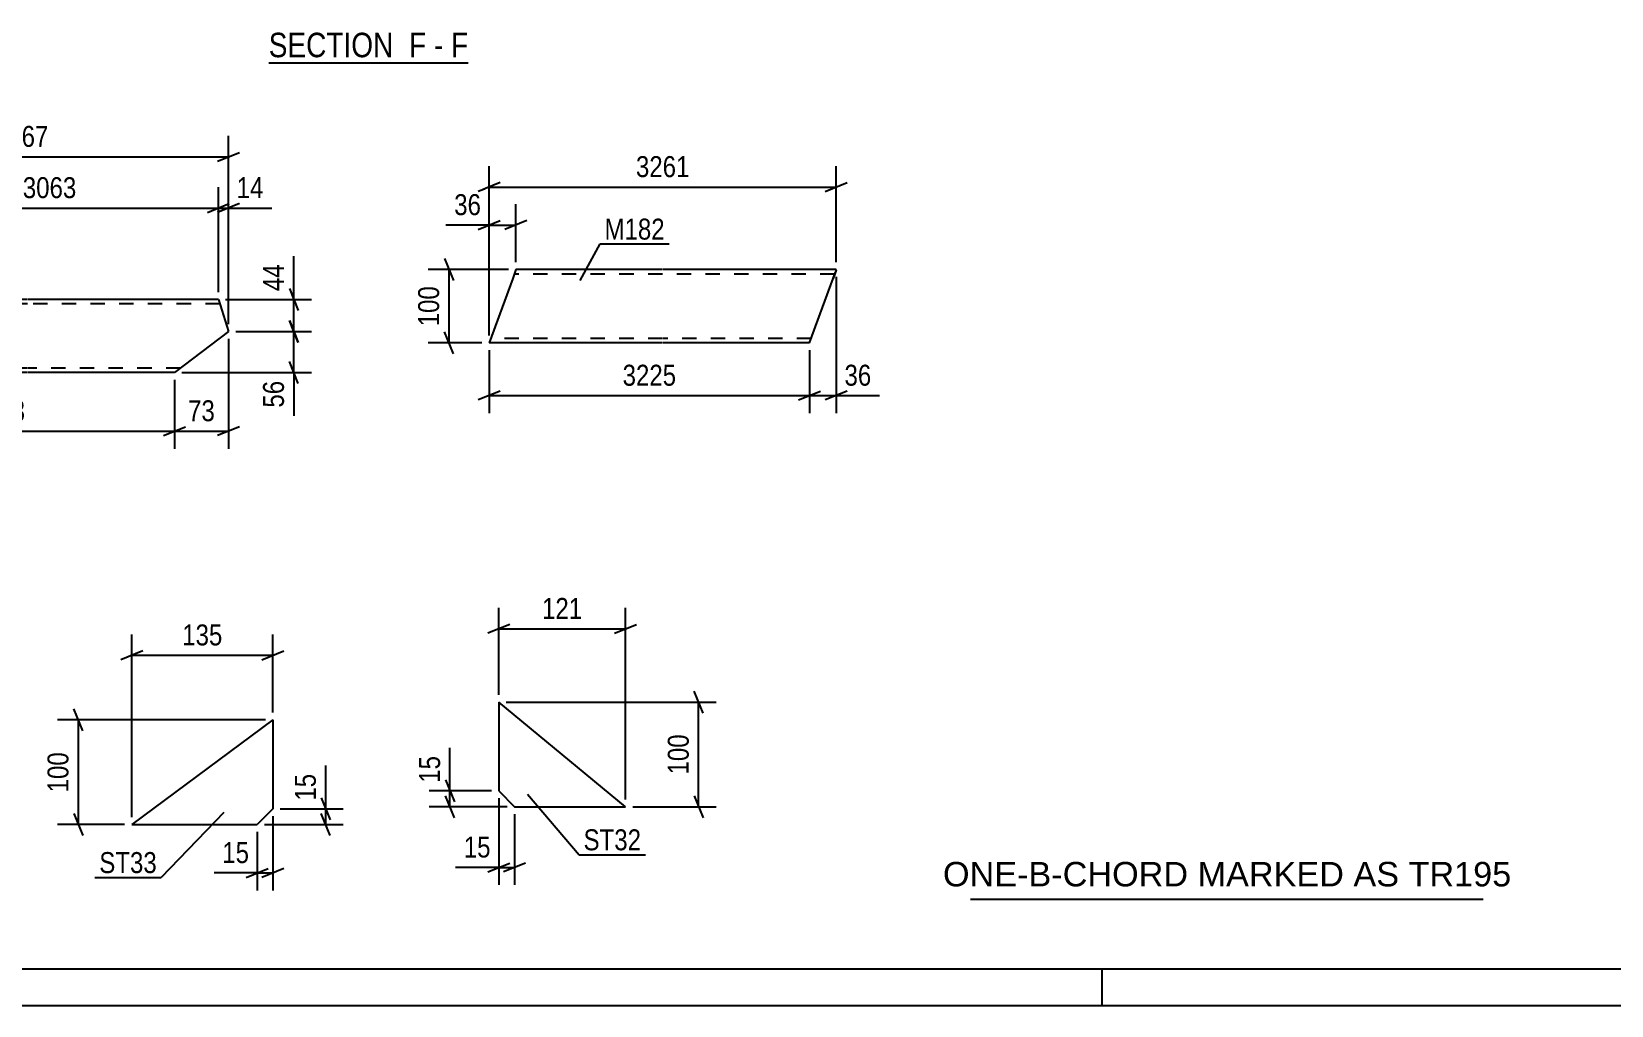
# Model space of a CAD drawing. Header units: millimetres. Extents: x 0 to 841, y 0 to 594.
# Drawn here: x 274.8 to 490.5, y 0 to 133 of the extents above; entities that cross this region are included whole.
import ezdxf

# ---------------------------------------------------------------- set-up
doc = ezdxf.new("R2010")
doc.units = ezdxf.units.MM
doc.linetypes.add('DXK_LINE_DOT2', pattern=[3.9198, 1.9599, -1.9599])
doc.styles.add('Arial', font='ARIAL.TTF', dxfattribs={"height": 0.2})
doc.styles.add('Arial Narrow', font='ARIALN.TTF', dxfattribs={"height": 0.2})

# ---------------------------------------------------------------- blocks, each defined once
blk = doc.blocks.new('Unknown-318885124-1133')
at = {"color": 5, "linetype": 'Continuous'}
for p, q in [((5, 5), (836, 5)), ((421, 0), (421, 5)), ((0, 0), (841, 0))]:
    blk.add_line(p, q, dxfattribs=at)
blk = doc.blocks.new('Unknown-318885124-16 - 6432')
at = {"color": 6, "linetype": 'Continuous'}
blk.add_line((307.22, 128.71), (334.44, 128.71), dxfattribs=at)
at = {"color": 0, "linetype": 'Continuous'}
blk.add_wipeout([(325.33, 129.46), (325.33, 132.96), (307.22, 132.96), (307.22, 129.46)], dxfattribs=at)
at = {"color": 7, "linetype": 'Continuous', "style": 'Arial Narrow'}
blk.add_text('SECTION ', height=3.34, dxfattribs=at).set_placement((307.22, 129.46))
at = {"color": 0, "linetype": 'Continuous'}
blk.add_wipeout([(328.72, 129.46), (328.72, 132.96), (326.38, 132.96), (326.38, 129.46)], dxfattribs=at)
at = {"color": 7, "linetype": 'Continuous', "style": 'Arial Narrow'}
blk.add_text('F', height=3.34, dxfattribs=at).set_placement((326.38, 129.46))
at = {"color": 0, "linetype": 'Continuous'}
blk.add_wipeout([(331.05, 129.46), (331.05, 132.96), (329.77, 132.96), (329.77, 129.46)], dxfattribs=at)
at = {"color": 7, "linetype": 'Continuous', "style": 'Arial Narrow'}
blk.add_text('-', height=3.34, dxfattribs=at).set_placement((329.77, 129.46))
at = {"color": 0, "linetype": 'Continuous'}
blk.add_wipeout([(334.44, 129.46), (334.44, 132.96), (332.1, 132.96), (332.1, 129.46)], dxfattribs=at)
at = {"color": 7, "linetype": 'Continuous', "style": 'Arial Narrow'}
blk.add_text('F', height=3.34, dxfattribs=at).set_placement((332.1, 129.46))
blk = doc.blocks.new('Part-318885124-1437 - 1421')
at = {"color": 2, "linetype": 'Continuous'}
for p, q in [((338.64, 41.42), (338.64, 29.28)), ((355.91, 27.13), (338.64, 41.42)), ((338.64, 29.28), (340.78, 27.13)), ((340.78, 27.13), (355.91, 27.13))]:
    blk.add_line(p, q, dxfattribs=at)
blk = doc.blocks.new('Part-318885124-1358 - 1342')
at = {"color": 2, "linetype": 'Continuous'}
for p, q in [((307.8, 38.97), (288.51, 24.69)), ((307.8, 38.97), (307.8, 26.83)), ((307.8, 26.83), (305.66, 24.69)), ((288.51, 24.69), (305.66, 24.69))]:
    blk.add_line(p, q, dxfattribs=at)
blk = doc.blocks.new('Part-318885124-3815 - 3809')
at = {"color": 2, "linetype": 'Continuous'}
for p, q in [((340.52, 99.26), (337.32, 90.46)), ((340.96, 100.46), (340.52, 99.26)), ((360.96, 100.46), (340.96, 100.46)), ((384.7, 100.46), (361.06, 100.46)), ((381.06, 90.46), (384.26, 99.26)), ((384.67, 100.37), (384.26, 99.26)), ((384.67, 100.37), (384.7, 100.46)), ((360.96, 90.46), (337.32, 90.46)), ((381.06, 90.46), (361.06, 90.46))]:
    blk.add_line(p, q, dxfattribs=at)
at = {"color": 7, "linetype": 'DXK_LINE_DOT2'}
for p, q in [((360.96, 99.86), (340.74, 99.86)), ((384.48, 99.86), (361.06, 99.86)), ((384.26, 99.26), (384.57, 100.11)), ((360.96, 91.06), (337.54, 91.06)), ((381.28, 91.06), (361.06, 91.06))]:
    blk.add_line(p, q, dxfattribs=at)
blk = doc.blocks.new('Part-318885124-3892 - 3886')
at = {"color": 2, "linetype": 'Continuous'}
for p, q in [((245.28, 89.54), (254.27, 96.4)), ((274.27, 96.4), (254.27, 96.4)), ((300.34, 96.4), (274.37, 96.4)), ((300.34, 96.4), (301.71, 92)), ((301.71, 92), (294.37, 86.4)), ((246.15, 86.75), (245.28, 89.54)), ((246.23, 86.49), (246.15, 86.75)), ((246.26, 86.4), (246.23, 86.49)), ((274.27, 86.4), (246.26, 86.4)), ((294.37, 86.4), (274.37, 86.4))]:
    blk.add_line(p, q, dxfattribs=at)
at = {"color": 7, "linetype": 'DXK_LINE_DOT2'}
for p, q in [((274.27, 95.8), (253.48, 95.8)), ((300.53, 95.8), (274.37, 95.8)), ((246.05, 87.05), (246.02, 87.14)), ((274.27, 87), (246.07, 87)), ((295.16, 87), (274.37, 87))]:
    blk.add_line(p, q, dxfattribs=at)
blk = doc.blocks.new('StraightDimension-318885124-1439 - 1421')
at = {"color": 7, "linetype": 'Continuous'}
for p, q in [((339.64, 41.42), (368.31, 41.42)), ((366.51, 39.92), (365.31, 42.92)), ((365.91, 27.13), (365.91, 41.42)), ((365.31, 28.63), (366.51, 25.63)), ((356.91, 27.13), (368.31, 27.13))]:
    blk.add_line(p, q, dxfattribs=at)
at = {"color": 0}
blk.add_wipeout([(365.16, 37.62), (360.96, 37.62), (360.96, 30.93), (365.16, 30.93)], dxfattribs=at)
at = {"color": 3, "style": 'Arial Narrow'}
blk.add_text('100', height=2.863, rotation=90.0002, dxfattribs=at).set_placement((364.56, 31.53))
blk = doc.blocks.new('StraightDimension-318885124-1452 - 1421')
at = {"color": 7, "linetype": 'Continuous'}
for p, q in [((331.36, 30.78), (332.56, 27.78)), ((337.64, 29.28), (329.11, 29.28)), ((332.56, 25.63), (331.36, 28.63)), ((331.96, 27.13), (331.96, 29.28)), ((339.78, 27.13), (329.11, 27.13))]:
    blk.add_line(p, q, dxfattribs=at)
at = {"color": 0}
blk.add_wipeout([(331.21, 34.66), (327.01, 34.66), (327.01, 29.8), (331.21, 29.8)], dxfattribs=at)
at = {"color": 7, "linetype": 'Continuous'}
blk.add_line((331.96, 29.28), (331.96, 35.18), dxfattribs=at)
blk.add_line((331.96, 29.28), (331.96, 35.18), dxfattribs=at)
at = {"color": 3, "style": 'Arial Narrow'}
blk.add_text('15', height=2.863, rotation=90.0002, dxfattribs=at).set_placement((330.61, 30.4))
blk = doc.blocks.new('StraightDimension-318885124-1464 - 1421')
at = {"color": 7, "linetype": 'Continuous'}
for p, q in [((338.64, 42.42), (338.64, 54.27)), ((355.91, 28.13), (355.91, 54.27)), ((340.14, 52.02), (337.14, 50.82)), ((354.41, 50.82), (357.41, 52.02)), ((338.64, 51.42), (355.91, 51.42))]:
    blk.add_line(p, q, dxfattribs=at)
at = {"color": 0}
blk.add_wipeout([(350.61, 52.17), (350.61, 56.37), (343.93, 56.37), (343.93, 52.17)], dxfattribs=at)
at = {"color": 3, "style": 'Arial Narrow'}
blk.add_text('121', height=2.863, dxfattribs=at).set_placement((344.53, 52.77))
blk = doc.blocks.new('StraightDimension-318885124-1474 - 1421')
at = {"color": 7, "linetype": 'Continuous'}
for p, q in [((338.64, 28.28), (338.64, 16.44)), ((340.78, 26.13), (340.78, 16.44)), ((337.14, 18.24), (340.14, 19.44)), ((342.28, 19.44), (339.28, 18.24)), ((338.64, 18.84), (340.78, 18.84))]:
    blk.add_line(p, q, dxfattribs=at)
at = {"color": 0}
blk.add_wipeout([(338.11, 19.59), (338.11, 23.79), (333.25, 23.79), (333.25, 19.59)], dxfattribs=at)
at = {"color": 7, "linetype": 'Continuous'}
blk.add_line((338.64, 18.84), (332.73, 18.84), dxfattribs=at)
blk.add_line((338.64, 18.84), (332.73, 18.84), dxfattribs=at)
at = {"color": 3, "style": 'Arial Narrow'}
blk.add_text('15', height=2.863, dxfattribs=at).set_placement((333.85, 20.19))
blk = doc.blocks.new('StraightDimension-318885124-1394 - 1342')
at = {"color": 7, "linetype": 'Continuous'}
for p, q in [((306.8, 38.97), (278.38, 38.97)), ((281.83, 37.47), (280.63, 40.47)), ((281.23, 24.69), (281.23, 38.97)), ((280.63, 26.19), (281.83, 23.19)), ((287.51, 24.69), (278.38, 24.69))]:
    blk.add_line(p, q, dxfattribs=at)
at = {"color": 0}
blk.add_wipeout([(280.48, 35.17), (276.28, 35.17), (276.28, 28.49), (280.48, 28.49)], dxfattribs=at)
at = {"color": 3, "style": 'Arial Narrow'}
blk.add_text('100', height=2.863, rotation=90.0002, dxfattribs=at).set_placement((279.88, 29.09))
blk = doc.blocks.new('StraightDimension-318885124-1406 - 1342')
at = {"color": 7, "linetype": 'Continuous'}
for p, q in [((314.4, 28.33), (315.6, 25.33)), ((308.8, 26.83), (317.4, 26.83)), ((315.6, 23.19), (314.4, 26.19)), ((315, 24.69), (315, 26.83)), ((306.66, 24.69), (317.4, 24.69))]:
    blk.add_line(p, q, dxfattribs=at)
at = {"color": 0}
blk.add_wipeout([(314.25, 32.21), (310.05, 32.21), (310.05, 27.36), (314.25, 27.36)], dxfattribs=at)
at = {"color": 7, "linetype": 'Continuous'}
blk.add_line((315, 26.83), (315, 32.74), dxfattribs=at)
blk.add_line((315, 26.83), (315, 32.74), dxfattribs=at)
at = {"color": 3, "style": 'Arial Narrow'}
blk.add_text('15', height=2.863, rotation=90.0002, dxfattribs=at).set_placement((313.65, 27.96))
blk = doc.blocks.new('StraightDimension-318885124-1382 - 1342')
at = {"color": 7, "linetype": 'Continuous'}
for p, q in [((288.51, 25.69), (288.51, 50.65)), ((307.8, 39.97), (307.8, 50.65)), ((290.01, 48.4), (287.01, 47.2)), ((288.51, 47.8), (307.8, 47.8)), ((306.3, 47.2), (309.3, 48.4))]:
    blk.add_line(p, q, dxfattribs=at)
at = {"color": 0}
blk.add_wipeout([(301.5, 48.55), (301.5, 52.75), (294.81, 52.75), (294.81, 48.55)], dxfattribs=at)
at = {"color": 3, "style": 'Arial Narrow'}
blk.add_text('135', height=2.863, dxfattribs=at).set_placement((295.41, 49.15))
blk = doc.blocks.new('StraightDimension-318885124-1360 - 1342')
at = {"color": 7, "linetype": 'Continuous'}
for p, q in [((307.8, 25.83), (307.8, 15.68)), ((305.66, 23.69), (305.66, 15.68)), ((304.16, 17.48), (307.16, 18.68)), ((305.66, 18.08), (307.8, 18.08)), ((309.3, 18.68), (306.3, 17.48))]:
    blk.add_line(p, q, dxfattribs=at)
at = {"color": 0}
blk.add_wipeout([(305.13, 18.83), (305.13, 23.03), (300.28, 23.03), (300.28, 18.83)], dxfattribs=at)
at = {"color": 7, "linetype": 'Continuous'}
blk.add_line((305.66, 18.08), (299.75, 18.08), dxfattribs=at)
blk.add_line((305.66, 18.08), (299.75, 18.08), dxfattribs=at)
at = {"color": 3, "style": 'Arial Narrow'}
blk.add_text('15', height=2.863, dxfattribs=at).set_placement((300.88, 19.43))
blk = doc.blocks.new('StraightDimension-318885124-3818 - 3809')
at = {"color": 7, "linetype": 'Continuous'}
for p, q in [((331.23, 101.96), (332.43, 98.96)), ((339.96, 100.46), (328.98, 100.46)), ((331.83, 90.46), (331.83, 100.46)), ((332.43, 88.96), (331.23, 91.96)), ((336.32, 90.46), (328.98, 90.46))]:
    blk.add_line(p, q, dxfattribs=at)
at = {"color": 0}
blk.add_wipeout([(331.08, 98.8), (326.88, 98.8), (326.88, 92.12), (331.08, 92.12)], dxfattribs=at)
at = {"color": 3, "style": 'Arial Narrow'}
blk.add_text('100', height=2.863, rotation=90.0002, dxfattribs=at).set_placement((330.48, 92.72))
blk = doc.blocks.new('StraightDimension-318885124-3858 - 3809')
at = {"color": 7, "linetype": 'Continuous'}
for p, q in [((337.32, 91.46), (337.32, 109.4)), ((340.96, 101.46), (340.96, 109.4)), ((335.82, 105.95), (338.82, 107.15)), ((337.32, 106.55), (340.96, 106.55)), ((342.46, 107.15), (339.46, 105.95))]:
    blk.add_line(p, q, dxfattribs=at)
at = {"color": 0}
blk.add_wipeout([(336.79, 107.3), (336.79, 111.5), (331.94, 111.5), (331.94, 107.3)], dxfattribs=at)
at = {"color": 7, "linetype": 'Continuous'}
blk.add_line((337.32, 106.55), (331.41, 106.55), dxfattribs=at)
blk.add_line((337.32, 106.55), (331.41, 106.55), dxfattribs=at)
at = {"color": 3, "style": 'Arial Narrow'}
blk.add_text('36', height=2.863, dxfattribs=at).set_placement((332.54, 107.9))
blk = doc.blocks.new('StraightDimension-318885124-3833 - 3809')
at = {"color": 7, "linetype": 'Continuous'}
for p, q in [((337.32, 89.46), (337.32, 80.86)), ((381.06, 89.46), (381.06, 80.86)), ((338.82, 83.86), (335.82, 82.66)), ((337.32, 83.26), (381.06, 83.26)), ((379.56, 82.66), (382.56, 83.86))]:
    blk.add_line(p, q, dxfattribs=at)
at = {"color": 0}
blk.add_wipeout([(363.45, 84.01), (363.45, 88.21), (354.93, 88.21), (354.93, 84.01)], dxfattribs=at)
at = {"color": 3, "style": 'Arial Narrow'}
blk.add_text('3225', height=2.863, dxfattribs=at).set_placement((355.53, 84.61))
blk = doc.blocks.new('StraightDimension-318885124-3845 - 3809')
at = {"color": 7, "linetype": 'Continuous'}
for p, q in [((384.7, 99.46), (384.7, 80.86)), ((381.06, 89.46), (381.06, 80.86)), ((379.56, 82.66), (382.56, 83.86)), ((381.06, 83.26), (384.7, 83.26)), ((386.2, 83.86), (383.2, 82.66))]:
    blk.add_line(p, q, dxfattribs=at)
at = {"color": 0}
blk.add_wipeout([(390.08, 84.01), (390.08, 88.21), (385.22, 88.21), (385.22, 84.01)], dxfattribs=at)
at = {"color": 7, "linetype": 'Continuous'}
blk.add_line((384.7, 83.26), (390.61, 83.26), dxfattribs=at)
blk.add_line((384.7, 83.26), (390.61, 83.26), dxfattribs=at)
at = {"color": 3, "style": 'Arial Narrow'}
blk.add_text('36', height=2.863, dxfattribs=at).set_placement((385.82, 84.61))
blk = doc.blocks.new('StraightDimension-318885124-3871 - 3809')
at = {"color": 7, "linetype": 'Continuous'}
for p, q in [((337.32, 91.46), (337.32, 114.59)), ((384.7, 101.46), (384.7, 114.59)), ((338.82, 112.34), (335.82, 111.14)), ((383.2, 111.14), (386.2, 112.34)), ((337.32, 111.74), (384.7, 111.74))]:
    blk.add_line(p, q, dxfattribs=at)
at = {"color": 0}
blk.add_wipeout([(365.27, 112.49), (365.27, 116.69), (356.75, 116.69), (356.75, 112.49)], dxfattribs=at)
at = {"color": 3, "style": 'Arial Narrow'}
blk.add_text('3261', height=2.863, dxfattribs=at).set_placement((357.35, 113.09))
blk = doc.blocks.new('StraightDimension-318885124-3952 - 3886')
at = {"color": 7, "linetype": 'Continuous'}
for p, q in [((310.05, 93.5), (311.25, 90.5)), ((302.71, 92), (313.05, 92)), ((310.65, 86.4), (310.65, 92)), ((295.37, 86.4), (313.05, 86.4)), ((311.25, 84.9), (310.05, 87.9))]:
    blk.add_line(p, q, dxfattribs=at)
at = {"color": 0}
blk.add_wipeout([(309.9, 85.87), (305.7, 85.87), (305.7, 81.02), (309.9, 81.02)], dxfattribs=at)
at = {"color": 7, "linetype": 'Continuous'}
blk.add_line((310.65, 86.4), (310.65, 80.49), dxfattribs=at)
blk.add_line((310.65, 86.4), (310.65, 80.49), dxfattribs=at)
at = {"color": 3, "style": 'Arial Narrow'}
blk.add_text('56', height=2.863, rotation=90.0002, dxfattribs=at).set_placement((309.3, 81.62))
blk = doc.blocks.new('StraightDimension-318885124-3928 - 3886')
at = {"color": 7, "linetype": 'Continuous'}
for p, q in [((310.05, 97.9), (311.25, 94.9)), ((301.34, 96.4), (313.05, 96.4)), ((310.65, 92), (310.65, 96.4)), ((311.25, 90.5), (310.05, 93.5)), ((302.71, 92), (313.05, 92))]:
    blk.add_line(p, q, dxfattribs=at)
at = {"color": 0}
blk.add_wipeout([(309.9, 101.78), (305.7, 101.78), (305.7, 96.92), (309.9, 96.92)], dxfattribs=at)
at = {"color": 7, "linetype": 'Continuous'}
blk.add_line((310.65, 96.4), (310.65, 102.31), dxfattribs=at)
blk.add_line((310.65, 96.4), (310.65, 102.31), dxfattribs=at)
at = {"color": 3, "style": 'Arial Narrow'}
blk.add_text('44', height=2.863, rotation=90.0002, dxfattribs=at).set_placement((309.3, 97.52))
blk = doc.blocks.new('StraightDimension-318885124-3994 - 3886')
at = {"color": 7, "linetype": 'Continuous'}
for p, q in [((301.71, 91), (301.71, 76.01)), ((294.37, 85.4), (294.37, 76.01)), ((292.87, 77.81), (295.87, 79.01)), ((294.37, 78.41), (301.71, 78.41)), ((303.21, 79.01), (300.21, 77.81))]:
    blk.add_line(p, q, dxfattribs=at)
at = {"color": 0}
blk.add_wipeout([(300.47, 79.16), (300.47, 83.36), (295.61, 83.36), (295.61, 79.16)], dxfattribs=at)
at = {"color": 3, "style": 'Arial Narrow'}
blk.add_text('73', height=2.863, dxfattribs=at).set_placement((296.21, 79.76))
blk = doc.blocks.new('StraightDimension-318885124-4011 - 3886')
at = {"color": 7, "linetype": 'Continuous'}
for p, q in [((246.26, 85.4), (246.26, 76.01)), ((294.37, 85.4), (294.37, 76.01)), ((247.76, 79.01), (244.76, 77.81)), ((246.26, 78.41), (294.37, 78.41)), ((292.87, 77.81), (295.87, 79.01))]:
    blk.add_line(p, q, dxfattribs=at)
at = {"color": 0}
blk.add_wipeout([(274.57, 79.16), (274.57, 83.36), (266.06, 83.36), (266.06, 79.16)], dxfattribs=at)
at = {"color": 3, "style": 'Arial Narrow'}
blk.add_text('3083', height=2.863, dxfattribs=at).set_placement((266.66, 79.76))
blk = doc.blocks.new('StraightDimension-318885124-4144 - 3886')
at = {"color": 7, "linetype": 'Continuous'}
for p, q in [((245.28, 90.54), (245.28, 118.72)), ((301.71, 93), (301.71, 118.72)), ((246.78, 116.47), (243.78, 115.27)), ((300.21, 115.27), (303.21, 116.47)), ((245.28, 115.87), (301.71, 115.87))]:
    blk.add_line(p, q, dxfattribs=at)
at = {"color": 0}
blk.add_wipeout([(277.75, 116.62), (277.75, 120.82), (269.24, 120.82), (269.24, 116.62)], dxfattribs=at)
at = {"color": 3, "style": 'Arial Narrow'}
blk.add_text('3167', height=2.863, dxfattribs=at).set_placement((269.84, 117.22))
blk = doc.blocks.new('StraightDimension-318885124-4085 - 3886')
at = {"color": 7, "linetype": 'Continuous'}
for p, q in [((300.34, 97.4), (300.34, 111.72)), ((301.71, 93), (301.71, 111.72)), ((298.84, 108.27), (301.84, 109.47)), ((303.21, 109.47), (300.21, 108.27)), ((300.34, 108.87), (301.71, 108.87))]:
    blk.add_line(p, q, dxfattribs=at)
at = {"color": 0}
blk.add_wipeout([(307.09, 109.62), (307.09, 113.82), (302.24, 113.82), (302.24, 109.62)], dxfattribs=at)
at = {"color": 7, "linetype": 'Continuous'}
blk.add_line((301.71, 108.87), (307.62, 108.87), dxfattribs=at)
blk.add_line((301.71, 108.87), (307.62, 108.87), dxfattribs=at)
at = {"color": 3, "style": 'Arial Narrow'}
blk.add_text('14', height=2.863, dxfattribs=at).set_placement((302.84, 110.22))
blk = doc.blocks.new('StraightDimension-318885124-4102 - 3886')
at = {"color": 7, "linetype": 'Continuous'}
for p, q in [((254.27, 97.4), (254.27, 111.72)), ((300.34, 97.4), (300.34, 111.72)), ((255.77, 109.47), (252.77, 108.27)), ((254.27, 108.87), (300.34, 108.87)), ((298.84, 108.27), (301.84, 109.47))]:
    blk.add_line(p, q, dxfattribs=at)
at = {"color": 0}
blk.add_wipeout([(281.56, 109.62), (281.56, 113.82), (273.05, 113.82), (273.05, 109.62)], dxfattribs=at)
at = {"color": 3, "style": 'Arial Narrow'}
blk.add_text('3063', height=2.863, dxfattribs=at).set_placement((273.65, 110.22))
blk = doc.blocks.new('Unknown-318885124-19927')
at = {"color": 7, "linetype": 'Continuous'}
blk.add_line((403, 14.5), (473, 14.5), dxfattribs=at)
at = {"color": 7, "style": 'Arial'}
blk.add_text('ONE-B-CHORD MARKED AS TR195', height=3.3428, dxfattribs=at).set_placement((399.26, 16.25))
blk = doc.blocks.new('Mark-318885124-1433 - 1421')
at = {"color": 0}
blk.add_wipeout([(358.06, 21.18), (358.06, 24.18), (350.2, 24.18), (350.2, 21.18)], dxfattribs=at)
blk.add_wipeout([(358.06, 21.18), (358.06, 24.18), (350.2, 24.18), (350.2, 21.18)], dxfattribs=at)
at = {"color": 30, "linetype": 'Continuous'}
for p, q in [((342.55, 28.86), (349.6, 20.58)), ((349.6, 20.58), (358.66, 20.58))]:
    blk.add_line(p, q, dxfattribs=at)
at = {"color": 3, "style": 'Arial Narrow'}
blk.add_text('ST32', height=2.863, dxfattribs=at).set_placement((350.2, 21.18))
blk = doc.blocks.new('Mark-318885124-1354 - 1342')
at = {"color": 0}
blk.add_wipeout([(291.95, 18.07), (291.95, 21.07), (284.09, 21.07), (284.09, 18.07)], dxfattribs=at)
blk.add_wipeout([(291.95, 18.07), (291.95, 21.07), (284.09, 21.07), (284.09, 18.07)], dxfattribs=at)
at = {"color": 30, "linetype": 'Continuous'}
for p in [(301.11, 26.32), (283.49, 17.47)]:
    blk.add_line(p, (292.55, 17.47), dxfattribs=at)
at = {"color": 3, "style": 'Arial Narrow'}
blk.add_text('ST33', height=2.863, dxfattribs=at).set_placement((284.09, 18.07))
blk = doc.blocks.new('Mark-318885124-3811 - 3809')
at = {"color": 0}
blk.add_wipeout([(361.28, 104.56), (361.28, 107.56), (353.06, 107.56), (353.06, 104.56)], dxfattribs=at)
blk.add_wipeout([(361.28, 104.56), (361.28, 107.56), (353.06, 107.56), (353.06, 104.56)], dxfattribs=at)
at = {"color": 30, "linetype": 'Continuous'}
for p, q in [((349.72, 98.97), (352.46, 103.96)), ((352.46, 103.96), (361.88, 103.96))]:
    blk.add_line(p, q, dxfattribs=at)
at = {"color": 3, "style": 'Arial Narrow'}
blk.add_text('M182', height=2.863, dxfattribs=at).set_placement((353.06, 104.56))

msp = doc.modelspace()

# ---------------------------------------------------------------- block references
for name in ['Unknown-318885124-1133', 'Part-318885124-3815 - 3809', 'Part-318885124-3892 - 3886', 'Part-318885124-1437 - 1421', 'Part-318885124-1358 - 1342', 'Unknown-318885124-19927']:
    msp.add_blockref(name, (0, 0))

# ---------------------------------------------------------------- next in the draw order: block references
for name in ['Unknown-318885124-16 - 6432', 'StraightDimension-318885124-3818 - 3809', 'StraightDimension-318885124-3952 - 3886', 'StraightDimension-318885124-1439 - 1421', 'StraightDimension-318885124-1394 - 1342']:
    msp.add_blockref(name, (0, 0))

# ---------------------------------------------------------------- next in the draw order: block references
for name in ['StraightDimension-318885124-3858 - 3809', 'StraightDimension-318885124-3928 - 3886', 'StraightDimension-318885124-3833 - 3809', 'StraightDimension-318885124-1452 - 1421', 'StraightDimension-318885124-1406 - 1342']:
    msp.add_blockref(name, (0, 0))

# ---------------------------------------------------------------- next in the draw order: block references
for name in ['StraightDimension-318885124-3845 - 3809', 'StraightDimension-318885124-3994 - 3886', 'StraightDimension-318885124-1464 - 1421', 'StraightDimension-318885124-1382 - 1342']:
    msp.add_blockref(name, (0, 0))

# ---------------------------------------------------------------- next in the draw order: block references
for name in ['StraightDimension-318885124-4144 - 3886', 'StraightDimension-318885124-3871 - 3809', 'StraightDimension-318885124-4011 - 3886', 'StraightDimension-318885124-1474 - 1421', 'StraightDimension-318885124-1360 - 1342']:
    msp.add_blockref(name, (0, 0))

# ---------------------------------------------------------------- next in the draw order: block references
for name in ['StraightDimension-318885124-4085 - 3886', 'Mark-318885124-3811 - 3809', 'Mark-318885124-1433 - 1421', 'Mark-318885124-1354 - 1342']:
    msp.add_blockref(name, (0, 0))

# ---------------------------------------------------------------- next in the draw order: block references
msp.add_blockref('StraightDimension-318885124-4102 - 3886', (0, 0))

doc.saveas('drawing.dxf')
